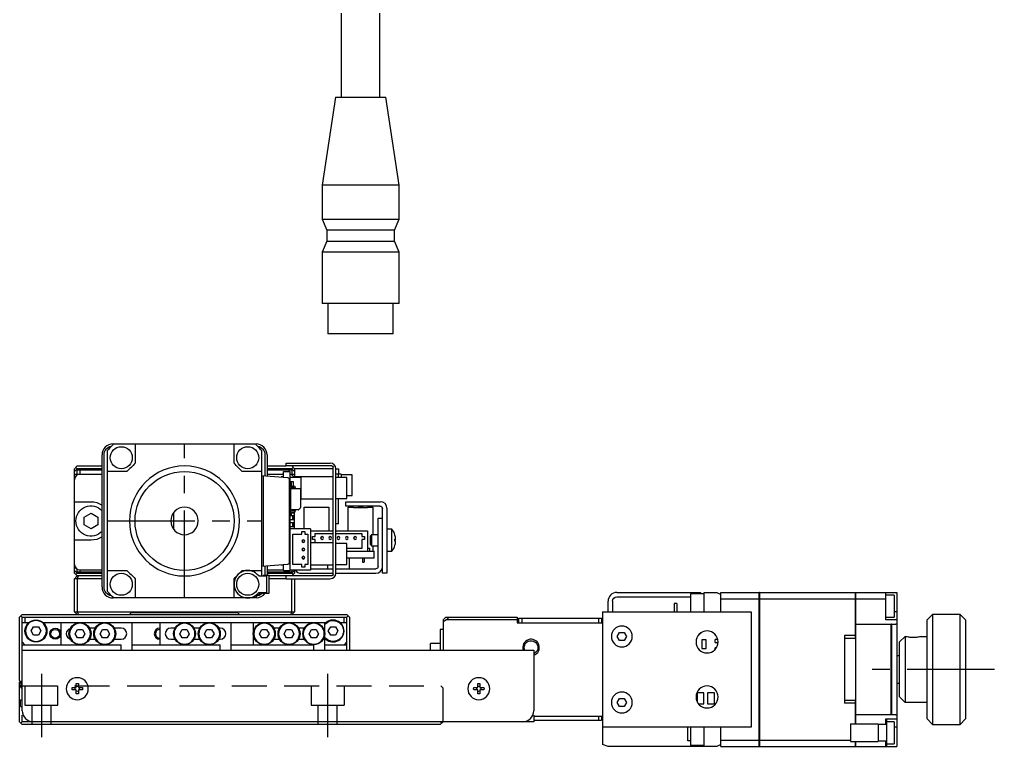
# Model space of a CAD drawing. Extents: x -3 to 383, y -8 to 324.
# Drawn here: x 144.6 to 321.9, y 10 to 142.2 of the extents above; entities that cross this region are included whole.
import ezdxf

# ---------------------------------------------------------------- set-up
doc = ezdxf.new("R2010")
doc.units = 0
doc.header["$LTSCALE"] = 0.5
doc.linetypes.add('CENTER', pattern=[50.8, 31.75, -6.35, 6.35, -6.35])
doc.linetypes.add('DASHED', pattern=[19.05, 12.7, -6.35])
for name, color, linetype in [('MSM_CENTER', 1, 'CENTER'), ('MSM_CONTINUOUS', 7, 'CONTINUOUS'), ('MSM_DASHED', 4, 'DASHED'), ('MSM_NARROW', 5, 'CONTINUOUS')]:
    doc.layers.add(name, color=color, linetype=linetype)

msp = doc.modelspace()

# ---------------------------------------------------------------- linework, layer by layer
at = {"layer": 'MSM_CENTER'}
for p, q in [((174.64, 37), (174.64, 65)), ((160.64, 51), (188.64, 51)), ((148.64, 23.19), (148.64, 11.68)), ((200.64, 23.19), (200.64, 11.68)), ((321.89, 24), (297.89, 24))]:
    msp.add_line(p, q, dxfattribs=at)
at = {"layer": 'MSM_CONTINUOUS'}
for p, q in [((203.14, 176.05), (203.14, 128.05)), ((210.14, 128.05), (210.14, 176.05)), ((202.07, 128.05), (199.64, 112.05)), ((202.07, 128.05), (211.21, 128.05)), ((213.64, 112.05), (211.21, 128.05)), ((213.64, 112.05), (199.64, 112.05)), ((199.64, 112.05), (199.64, 105.85)), ((213.64, 105.85), (213.64, 112.05)), ((199.64, 105.85), (213.64, 105.85)), ((199.64, 105.85), (200.49, 103.85)), ((212.79, 103.85), (213.64, 105.85)), ((212.79, 103.85), (200.49, 103.85)), ((200.49, 103.85), (200.49, 101.85)), ((212.79, 101.85), (212.79, 103.85)), ((200.49, 101.85), (199.64, 99.85)), ((200.49, 101.85), (212.79, 101.85)), ((213.64, 99.85), (212.79, 101.85)), ((213.64, 99.85), (199.64, 99.85)), ((199.64, 99.85), (199.64, 90.55)), ((213.64, 90.55), (213.64, 99.85)), ((213.64, 90.55), (199.64, 90.55)), ((200.69, 90.55), (200.69, 85.05)), ((212.59, 85.05), (212.59, 90.55)), ((212.59, 85.05), (200.69, 85.05)), ((160.64, 38.15), (160.64, 63.85)), ((161.8, 65), (187.49, 65)), ((165.64, 65), (165.64, 61.5)), ((183.64, 61.5), (183.64, 65)), ((188.64, 63.85), (188.64, 41)), ((159.64, 39), (159.64, 63)), ((160.02, 39), (160.02, 63)), ((189.26, 63), (189.26, 59.21)), ((189.64, 63), (189.64, 59.18)), ((154.64, 60.5), (155.14, 61)), ((155.14, 60.5), (154.64, 60)), ((154.64, 41.5), (154.64, 60.5)), ((154.89, 60.75), (155.14, 60.5)), ((155.14, 61), (159.64, 61)), ((159.64, 60.5), (155.14, 60.5)), ((155.14, 59.5), (155.14, 60.3)), ((155.14, 60.3), (159.64, 60.3)), ((155.64, 60.3), (155.64, 59.5)), ((189.64, 61), (193.14, 61)), ((194.14, 60.5), (189.64, 60.5)), ((189.64, 60.3), (194.14, 60.3)), ((193.14, 61), (193.14, 61.5)), ((193.14, 61.5), (201.14, 61.5)), ((201.44, 61), (193.14, 61)), ((193.64, 60), (193.64, 60.3)), ((194.14, 61), (194.64, 60.5)), ((194.14, 60.5), (194.39, 60.75)), ((194.64, 60), (194.14, 60.5)), ((194.14, 60.3), (194.14, 59.5)), ((201.64, 60.5), (194.64, 60.5)), ((194.64, 60.5), (194.64, 59)), ((201.64, 41.2), (201.64, 60.8)), ((202.14, 41.5), (202.14, 60.5)), ((202.14, 60.5), (202.64, 60.5)), ((202.64, 60.5), (202.64, 59.5)), ((154.64, 59.5), (155.64, 59.5)), ((155.64, 59.5), (159.64, 59.5)), ((164.14, 60), (160.64, 60)), ((188.64, 60), (185.14, 60)), ((188.64, 59.25), (193.36, 58.92)), ((188.94, 59.23), (188.94, 42.77)), ((189.64, 59.5), (192.64, 59.5)), ((192.64, 59), (192.22, 59)), ((192.64, 58.97), (192.64, 60)), ((192.64, 60), (193.84, 60)), ((193.64, 58.62), (193.64, 43.38)), ((193.84, 42), (193.84, 60)), ((193.84, 59.5), (194.64, 59.5)), ((195.84, 58.9), (193.84, 58.9)), ((194.64, 59), (194.64, 58.9)), ((201.64, 59), (194.64, 59)), ((195.84, 55.1), (195.84, 58.9)), ((202.64, 59.5), (202.14, 59.5)), ((204.14, 58.9), (202.14, 58.9)), ((202.64, 58.9), (202.64, 59.5)), ((203.14, 59.5), (202.64, 59.5)), ((203.14, 59.5), (203.14, 58.9)), ((203.14, 59.5), (203.14, 59.4)), ((203.14, 59.4), (203.14, 58.9)), ((205.14, 59.4), (203.14, 59.4)), ((204.14, 55.1), (204.14, 58.9)), ((205.14, 55.6), (205.14, 59.4)), ((193.84, 58.18), (194.39, 58.18)), ((193.84, 57.95), (194.07, 57.95)), ((193.84, 57.7), (194.07, 57.7)), ((193.84, 57.64), (194.07, 57.64)), ((193.84, 57.22), (193.93, 57.22)), ((193.94, 53.1), (193.94, 56.8)), ((194.04, 56.9), (195.62, 56.9)), ((194.07, 57.44), (194.07, 57.95)), ((194.17, 57.34), (194.5, 57.34)), ((194.5, 57.11), (194.17, 57.11)), ((194.39, 58.18), (194.39, 57.34)), ((194.39, 57.11), (194.39, 56.9)), ((194.6, 56.9), (194.6, 57.01)), ((194.83, 56.9), (194.83, 57.01)), ((195.72, 56.8), (195.72, 53.42)), ((193.84, 55.22), (193.94, 55.22)), ((193.84, 55.1), (193.94, 55.1)), ((195.72, 55.1), (195.84, 55.1)), ((195.72, 55), (201.64, 55)), ((202.14, 55.1), (204.14, 55.1)), ((202.64, 50.5), (202.64, 55.1)), ((204.14, 55.6), (205.14, 55.6)), ((154.64, 54.5), (157.64, 54.5)), ((193.94, 54.5), (193.84, 54.5)), ((193.84, 53.69), (193.94, 53.69)), ((195.69, 53.35), (195.37, 53.03)), ((196.39, 49.58), (196.39, 53.5)), ((196.39, 53.5), (200.89, 53.5)), ((200.89, 53.5), (200.89, 49.2)), ((203.94, 53.7), (203.94, 54.5)), ((203.94, 54.5), (210.24, 54.5)), ((210.14, 53.7), (203.94, 53.7)), ((204.39, 49.2), (204.39, 53.5)), ((204.39, 53.5), (205.39, 53.5)), ((205.39, 53.5), (205.39, 53.4)), ((207.89, 53.4), (205.39, 53.4)), ((206.19, 53.4), (206.19, 53.5)), ((207.09, 53.5), (206.19, 53.5)), ((206.57, 53.4), (206.57, 53.5)), ((206.72, 53.4), (206.72, 53.5)), ((207.09, 53.4), (207.09, 53.5)), ((207.89, 53.5), (207.89, 53.4)), ((207.89, 53.5), (208.89, 53.5)), ((208.89, 53.5), (208.89, 48.5)), ((210.64, 41.5), (210.64, 53.2)), ((211.44, 53.3), (211.44, 41.5)), ((156.39, 51.72), (157.64, 52.44)), ((156.39, 50.28), (156.39, 51.72)), ((157.64, 52.44), (158.89, 51.72)), ((158.89, 51.72), (158.89, 50.28)), ((172.64, 52.5), (172.64, 49.5)), ((193.84, 52.5), (193.84, 52.5)), ((194.07, 52.27), (193.84, 52.27)), ((194.07, 52.2), (193.84, 52.2)), ((194.07, 51.95), (193.84, 51.95)), ((195.3, 53), (194.04, 53)), ((194.07, 51.95), (194.07, 52.46)), ((194.07, 52), (194.64, 52)), ((194.08, 52.5), (194.64, 52.5)), ((194.5, 52.79), (194.17, 52.79)), ((194.17, 52.56), (194.5, 52.56)), ((194.27, 53), (194.27, 52.79)), ((194.27, 52.56), (194.27, 52.5)), ((194.27, 52), (194.27, 51.25)), ((194.39, 53), (194.39, 52.79)), ((194.39, 52.56), (194.39, 52.5)), ((194.39, 52), (194.39, 51.25)), ((194.6, 52.89), (194.6, 53)), ((194.64, 49.58), (194.64, 52.59)), ((194.83, 52.89), (194.83, 53)), ((209.84, 51.5), (210.64, 51.5)), ((209.84, 42.7), (209.84, 51.5)), ((157.64, 49.56), (156.39, 50.28)), ((158.89, 50.28), (157.64, 49.56)), ((193.84, 51.25), (194.64, 51.25)), ((193.84, 50.75), (194.64, 50.75)), ((193.84, 50), (194.64, 50)), ((194.27, 50.75), (194.27, 50)), ((194.39, 50.75), (194.39, 50)), ((202.64, 50.5), (202.14, 50.5)), ((197.54, 49.58), (193.84, 49.58)), ((194.34, 48.58), (195.99, 48.58)), ((194.34, 43.08), (194.34, 48.58)), ((195.99, 49.08), (196.49, 49.08)), ((195.99, 48.58), (195.99, 49.08)), ((196.49, 49.08), (196.49, 48.58)), ((196.49, 48.58), (197.04, 48.58)), ((197.04, 48.58), (197.04, 43.08)), ((197.54, 49.58), (197.54, 42.08)), ((197.54, 49.2), (201.64, 49.2)), ((197.89, 48.15), (198.39, 48.15)), ((197.89, 47.65), (197.89, 48.15)), ((198.39, 48.7), (201.64, 48.7)), ((198.39, 48.15), (198.39, 48.7)), ((202.14, 49.2), (207.89, 49.2)), ((202.14, 48.7), (206.89, 48.7)), ((206.89, 48.7), (206.89, 48.15)), ((206.89, 48.15), (207.39, 48.15)), ((207.39, 48.15), (207.39, 47.65)), ((207.89, 49.2), (207.89, 45.5)), ((208.64, 48.5), (208.44, 48.3)), ((208.44, 46.7), (208.44, 48.3)), ((208.64, 48.5), (208.64, 46.5)), ((209.84, 48.5), (208.64, 48.5)), ((212.34, 49.5), (211.44, 49.5)), ((212.34, 45.5), (212.34, 49.5)), ((212.9, 48.43), (212.9, 48.45)), ((157.64, 47.5), (154.64, 47.5)), ((201.64, 47), (197.54, 47)), ((198.39, 47.65), (197.89, 47.65)), ((198.39, 47), (198.39, 47.65)), ((204.14, 46.9), (202.14, 46.9)), ((204.14, 43.1), (204.14, 46.9)), ((206.89, 47.65), (206.89, 46)), ((207.39, 47.65), (206.89, 47.65)), ((208.44, 46.7), (208.64, 46.5)), ((208.64, 46.5), (209.84, 46.5)), ((208.89, 46.5), (208.89, 45.5)), ((212.9, 47.7), (213.03, 47.7)), ((212.9, 47.3), (212.9, 47.7)), ((213.03, 47.3), (212.9, 47.3)), ((212.9, 46.55), (212.9, 46.57)), ((206.89, 46), (204.14, 46)), ((204.14, 45.5), (209.14, 45.5)), ((207.89, 46.05), (208.35, 46.05)), ((208.35, 45.5), (208.35, 46.05)), ((209.14, 44.3), (209.14, 45.5)), ((211.44, 45.5), (212.34, 45.5)), ((193.36, 43.08), (188.64, 42.75)), ((189.26, 42.79), (189.26, 41.1)), ((189.64, 42.82), (189.64, 41.1)), ((192.22, 43), (192.64, 43)), ((192.64, 42), (192.64, 43.03)), ((195.99, 43.08), (194.34, 43.08)), ((195.99, 42.58), (195.99, 43.08)), ((196.49, 42.58), (195.99, 42.58)), ((197.04, 43.08), (196.49, 43.08)), ((196.49, 43.08), (196.49, 42.58)), ((197.54, 43), (201.64, 43)), ((200.64, 43), (200.64, 42.3)), ((202.14, 43.1), (204.14, 43.1)), ((204.14, 44.3), (209.14, 44.3)), ((204.64, 42.3), (204.64, 44.3)), ((207.02, 44.3), (207.02, 43.5)), ((207.02, 43.5), (207.27, 43.5)), ((207.27, 44.3), (207.27, 43.5)), ((154.64, 42.5), (154.84, 42.5)), ((154.64, 42), (155.14, 41.5)), ((155.14, 41), (154.64, 41.5)), ((154.64, 40.5), (155.14, 41)), ((155.14, 41.5), (154.89, 41.25)), ((155.14, 41.7), (155.14, 42.23)), ((159.64, 41.7), (155.14, 41.7)), ((155.14, 41.5), (159.64, 41.5)), ((155.14, 40.5), (155.35, 41)), ((159.64, 41), (155.14, 41)), ((155.64, 42.1), (155.64, 41.7)), ((155.64, 42.1), (159.64, 42.1)), ((160.64, 42), (164.14, 42)), ((185.14, 42), (188.64, 42)), ((188.14, 41), (189.54, 41)), ((190.04, 41.1), (188.94, 41.1)), ((188.94, 41.1), (188.94, 41)), ((189.54, 41), (189.54, 38)), ((189.64, 42.1), (192.64, 42.1)), ((194.14, 41.7), (189.64, 41.7)), ((189.64, 41.5), (194.14, 41.5)), ((190.04, 37.9), (190.04, 41.1)), ((193.14, 41), (190.04, 41)), ((192.64, 42), (193.84, 42)), ((193.14, 40.5), (193.14, 41)), ((201.44, 41), (193.14, 41)), ((193.64, 41.7), (193.64, 42)), ((197.54, 42.08), (193.84, 42.08)), ((194.14, 42.08), (194.14, 41.7)), ((194.14, 41.5), (194.64, 42)), ((194.39, 41.25), (194.14, 41.5)), ((194.64, 41.5), (194.14, 41)), ((194.64, 42.08), (194.64, 41.5)), ((195.84, 41.5), (201.64, 41.5)), ((197.54, 42.3), (201.64, 42.3)), ((202.14, 42.3), (209.44, 42.3)), ((202.14, 41.5), (209.44, 41.5)), ((211.44, 41.5), (210.64, 41.5)), ((159.64, 40.5), (154.64, 40.5)), ((154.64, 34.5), (154.64, 40.5)), ((155.14, 40.5), (155.14, 34.5)), ((165.64, 40.5), (165.64, 37)), ((183.64, 37), (183.64, 40.5)), ((193.14, 40.5), (190.04, 40.5)), ((193.14, 40.5), (201.14, 40.5)), ((194.14, 34.5), (194.14, 40.5)), ((194.64, 40.5), (194.64, 34.5)), ((188.14, 38), (189.54, 38)), ((188.94, 38), (188.94, 37.9)), ((188.94, 37.9), (190.04, 37.9)), ((253.24, 38), (268.44, 38)), ((266.64, 37.75), (266.64, 34.5)), ((269.14, 37.75), (266.64, 37.75)), ((267.94, 37.75), (267.94, 38)), ((268.44, 38), (268.44, 37.75)), ((269.14, 34.5), (269.14, 38)), ((269.14, 38), (271.14, 38)), ((272.14, 34.5), (272.14, 38)), ((272.14, 38), (279.13, 38)), ((279.13, 10), (279.13, 38)), ((279.14, 37.99), (279.13, 37.99)), ((279.14, 38), (296.63, 38)), ((279.14, 38), (279.14, 10)), ((296.63, 29.65), (296.63, 38)), ((296.64, 37.99), (296.63, 37.99)), ((296.64, 38), (296.64, 14.1)), ((296.64, 38), (304.14, 38)), ((302.14, 33), (302.14, 38)), ((303.64, 37.5), (302.14, 37.5)), ((303.64, 37.5), (303.64, 33.5)), ((304.14, 38), (304.14, 10)), ((187.49, 37), (161.8, 37)), ((251.64, 34.5), (251.64, 36.4)), ((252.44, 36.4), (252.44, 34.5)), ((253.24, 37.2), (266.64, 37.2)), ((263.64, 36), (263.64, 34.5)), ((264.14, 36), (263.64, 36)), ((264.14, 36), (264.14, 34.5)), ((272.14, 36.85), (279.13, 36.85)), ((279.14, 36.84), (279.13, 36.84)), ((279.14, 36.85), (296.63, 36.85)), ((296.64, 36.84), (296.63, 36.84)), ((296.64, 36.85), (302.14, 36.85)), ((144.64, 33.5), (144.89, 33.75)), ((145.14, 34), (144.89, 33.75)), ((144.89, 33.75), (145.14, 33.5)), ((145.14, 34), (204.14, 34)), ((154.64, 34.5), (194.64, 34.5)), ((154.64, 34.5), (155.14, 34)), ((155.14, 34.5), (155.35, 34)), ((164.64, 34), (164.94, 34.3)), ((184.34, 34.3), (164.94, 34.3)), ((184.34, 34.3), (184.64, 34)), ((194.14, 34.5), (193.93, 34)), ((194.64, 34.5), (194.14, 34)), ((204.64, 33.5), (204.14, 34)), ((204.14, 33.5), (204.39, 33.75)), ((250.64, 34.5), (277.64, 34.5)), ((250.64, 34.5), (250.64, 10.38)), ((277.64, 34.5), (277.64, 13.5)), ((304.14, 34.5), (303.64, 34.5)), ((310.64, 34), (309.64, 33)), ((310.64, 34), (310.64, 14)), ((315.64, 34), (310.64, 34)), ((315.64, 14), (315.64, 34)), ((316.64, 33), (315.64, 34)), ((144.64, 22), (144.64, 33.5)), ((145.14, 16.5), (145.14, 33.5)), ((145.14, 33.5), (204.14, 33.5)), ((146.32, 32.5), (145.14, 32.5)), ((145.64, 33.5), (145.64, 32.5)), ((200.32, 32.5), (148.96, 32.5)), ((152.14, 32.5), (152.14, 28.5)), ((165.14, 27.5), (165.14, 32.5)), ((170.14, 32.5), (170.14, 28.5)), ((183.14, 27.5), (183.14, 32.5)), ((187.14, 32.5), (187.14, 28.5)), ((200.14, 27.5), (200.14, 32.5)), ((204.14, 32.5), (202.96, 32.5)), ((203.64, 32.5), (203.64, 33.5)), ((204.14, 27.5), (204.14, 33.5)), ((204.64, 33.5), (204.64, 27.5)), ((221.64, 33), (222.14, 33.5)), ((221.64, 33), (221.64, 27.5)), ((222.25, 33), (221.64, 32.69)), ((222.14, 33.5), (235.14, 33.5)), ((222.75, 33.5), (222.25, 33)), ((235.14, 33), (222.25, 33)), ((235.14, 33.5), (235.14, 32.5)), ((235.14, 32.5), (250.64, 32.5)), ((235.44, 32.5), (235.44, 33.3)), ((235.44, 33.3), (250.64, 33.3)), ((235.94, 33.3), (235.94, 32.5)), ((249.94, 32.5), (249.94, 33.3)), ((250.44, 33.3), (250.44, 32.5)), ((296.64, 32.25), (303.13, 32.25)), ((302.14, 33.5), (303.64, 33.5)), ((304.14, 33), (302.14, 33)), ((303.13, 15.75), (303.13, 32.25)), ((303.14, 32.24), (303.13, 32.24)), ((303.14, 32.25), (303.94, 32.25)), ((303.14, 32.25), (303.14, 15.75)), ((303.94, 32.23), (303.94, 32.25)), ((304.14, 32.23), (303.94, 32.23)), ((309.64, 15), (309.64, 33)), ((316.64, 33), (316.64, 15)), ((146.78, 31), (147.21, 31.75)), ((147.21, 30.25), (146.78, 31)), ((147.21, 31.75), (148.07, 31.75)), ((148.07, 30.25), (147.21, 30.25)), ((148.07, 31.75), (148.51, 31)), ((148.51, 31), (148.07, 30.25)), ((154.78, 30.5), (155.21, 31.25)), ((155.21, 29.75), (154.78, 30.5)), ((155.21, 31.25), (156.07, 31.25)), ((156.07, 31.25), (156.51, 30.5)), ((156.51, 30.5), (156.07, 29.75)), ((158.41, 31.5), (157.37, 31.5)), ((159.28, 30.5), (159.71, 31.25)), ((159.71, 29.75), (159.28, 30.5)), ((159.71, 31.25), (160.57, 31.25)), ((160.57, 31.25), (161.01, 30.5)), ((161.01, 30.5), (160.57, 29.75)), ((163.14, 31.5), (161.87, 31.5)), ((172.91, 31.5), (172.14, 31.5)), ((173.78, 30.5), (174.21, 31.25)), ((174.21, 29.75), (173.78, 30.5)), ((174.21, 31.25), (175.07, 31.25)), ((175.07, 31.25), (175.51, 30.5)), ((175.51, 30.5), (175.07, 29.75)), ((177.41, 31.5), (176.37, 31.5)), ((178.28, 30.5), (178.71, 31.25)), ((178.71, 29.75), (178.28, 30.5)), ((178.71, 31.25), (179.57, 31.25)), ((179.57, 31.25), (180.01, 30.5)), ((180.01, 30.5), (179.57, 29.75)), ((181.14, 31.5), (180.87, 31.5)), ((188.28, 30.5), (188.71, 31.25)), ((188.71, 29.75), (188.28, 30.5)), ((188.71, 31.25), (189.57, 31.25)), ((189.57, 31.25), (190.01, 30.5)), ((190.01, 30.5), (189.57, 29.75)), ((191.91, 31.5), (190.87, 31.5)), ((192.78, 30.5), (193.21, 31.25)), ((193.21, 29.75), (192.78, 30.5)), ((193.21, 31.25), (194.07, 31.25)), ((194.07, 31.25), (194.51, 30.5)), ((194.51, 30.5), (194.07, 29.75)), ((196.41, 31.5), (195.37, 31.5)), ((197.28, 30.5), (197.71, 31.25)), ((197.71, 29.75), (197.28, 30.5)), ((197.71, 31.25), (198.57, 31.25)), ((198.57, 31.25), (199.01, 30.5)), ((199.01, 30.5), (198.57, 29.75)), ((200.78, 31), (201.21, 31.75)), ((201.21, 30.25), (200.78, 31)), ((201.21, 31.75), (202.07, 31.75)), ((202.07, 30.25), (201.21, 30.25)), ((202.07, 31.75), (202.51, 31)), ((202.51, 31), (202.07, 30.25)), ((221.14, 31.25), (221.14, 27.5)), ((221.64, 31.25), (221.14, 31.25)), ((253.28, 30), (253.71, 30.75)), ((253.71, 30.75), (254.57, 30.75)), ((254.57, 30.75), (255.01, 30)), ((296.63, 30.15), (294.64, 30.15)), ((294.64, 30.15), (294.64, 17.85)), ((145.64, 28.5), (145.14, 29)), ((145.14, 28.5), (163.14, 28.5)), ((156.07, 29.75), (155.21, 29.75)), ((157.37, 29.5), (158.41, 29.5)), ((160.57, 29.75), (159.71, 29.75)), ((161.87, 29.5), (163.14, 29.5)), ((163.14, 27.5), (163.14, 28.5)), ((165.14, 28.5), (181.14, 28.5)), ((172.14, 29.5), (172.91, 29.5)), ((175.07, 29.75), (174.21, 29.75)), ((176.37, 29.5), (177.41, 29.5)), ((179.57, 29.75), (178.71, 29.75)), ((180.87, 29.5), (181.14, 29.5)), ((181.14, 27.5), (181.14, 28.5)), ((183.14, 28.5), (198.14, 28.5)), ((189.57, 29.75), (188.71, 29.75)), ((190.87, 29.5), (191.91, 29.5)), ((194.07, 29.75), (193.21, 29.75)), ((195.37, 29.5), (196.41, 29.5)), ((198.57, 29.75), (197.71, 29.75)), ((198.14, 27.5), (198.14, 28.5)), ((200.14, 28.5), (204.14, 28.5)), ((204.14, 29), (203.64, 28.5)), ((219.34, 27.5), (219.34, 28.75)), ((221.14, 28.75), (219.34, 28.75)), ((253.71, 29.25), (253.28, 30)), ((254.57, 29.25), (253.71, 29.25)), ((255.01, 30), (254.57, 29.25)), ((268.67, 29.42), (268.67, 27.82)), ((269.47, 29.42), (268.67, 29.42)), ((269.47, 27.82), (269.47, 29.42)), ((271.14, 28.93), (271.14, 29.43)), ((271.6, 29.43), (271.14, 29.43)), ((271.14, 28.93), (271.64, 28.93)), ((296.64, 29.65), (294.64, 29.65)), ((305.64, 30), (304.64, 29)), ((304.64, 19), (304.64, 29)), ((305.64, 30), (305.64, 18)), ((305.64, 30), (305.89, 30)), ((308.39, 30), (309.64, 30)), ((145.14, 27.5), (238.14, 27.5)), ((238.14, 27.5), (238.14, 16.5)), ((268.67, 27.82), (269.47, 27.82)), ((271.14, 27.68), (271.14, 27.93)), ((271.33, 27.93), (271.14, 27.93)), ((304.64, 26.5), (304.14, 26.5)), ((144.89, 21.75), (144.64, 22)), ((144.64, 21.7), (144.74, 21.8)), ((144.64, 14.5), (144.64, 21.7)), ((144.74, 21.7), (144.74, 21.9)), ((145.14, 22), (144.89, 21.75)), ((145.14, 21.5), (144.89, 21.75)), ((145.04, 21.4), (145.14, 21.4)), ((154.94, 20.7), (154.94, 21.43)), ((155.34, 21.43), (155.34, 20.7)), ((227.94, 20.7), (227.94, 21.43)), ((228.34, 21.43), (228.34, 20.7)), ((304.14, 21.5), (304.64, 21.5)), ((144.64, 21.2), (145.14, 21.2)), ((144.64, 21), (145.14, 20.5)), ((144.64, 21), (145.14, 21)), ((154.21, 20.7), (154.94, 20.7)), ((154.94, 20.3), (154.21, 20.3)), ((154.94, 19.57), (154.94, 20.3)), ((155.34, 20.7), (156.07, 20.7)), ((156.07, 20.3), (155.34, 20.3)), ((155.34, 20.3), (155.34, 19.57)), ((227.21, 20.7), (227.94, 20.7)), ((227.94, 20.3), (227.21, 20.3)), ((227.94, 19.57), (227.94, 20.3)), ((228.34, 20.7), (229.07, 20.7)), ((229.07, 20.3), (228.34, 20.3)), ((228.34, 20.3), (228.34, 19.57)), ((267.81, 19.78), (267.81, 18.2)), ((269.06, 19.78), (267.81, 19.78)), ((269.06, 17.78), (269.06, 19.78)), ((269.71, 19.78), (269.71, 17.78)), ((270.96, 19.78), (269.71, 19.78)), ((270.96, 17.78), (270.96, 19.78)), ((144.84, 17.3), (144.84, 18.5)), ((144.84, 18.5), (145.14, 18.5)), ((253.28, 18), (253.71, 18.75)), ((253.71, 17.25), (253.28, 18)), ((253.71, 18.75), (254.57, 18.75)), ((254.57, 18.75), (255.01, 18)), ((255.01, 18), (254.57, 17.25)), ((268.06, 17.78), (269.06, 17.78)), ((269.71, 17.78), (270.96, 17.78)), ((296.64, 18.35), (294.64, 18.35)), ((296.63, 17.85), (294.64, 17.85)), ((296.63, 14.1), (296.63, 18.35)), ((304.64, 19), (305.64, 18)), ((309.64, 18), (305.64, 18)), ((144.84, 17.3), (145.14, 17.3)), ((254.57, 17.25), (253.71, 17.25)), ((144.89, 14.25), (144.64, 14.5)), ((145.14, 14.5), (144.89, 14.25)), ((144.89, 14.25), (145.14, 14)), ((145.14, 14.5), (145.14, 15.7)), ((238.14, 14.5), (145.14, 14.5)), ((221.39, 14.25), (221.14, 14.5)), ((221.14, 14), (221.64, 14.5)), ((238.14, 15.7), (238.14, 14.5)), ((238.14, 15.5), (250.64, 15.5)), ((250.44, 14.7), (238.14, 14.7)), ((249.94, 14.7), (249.94, 15.5)), ((250.44, 15.5), (250.44, 14.7)), ((303.13, 15.75), (296.64, 15.75)), ((302.14, 15), (304.14, 15)), ((302.14, 14), (302.14, 15)), ((302.24, 15), (302.24, 10)), ((303.64, 14.5), (302.24, 14.5)), ((303.14, 15.76), (303.13, 15.76)), ((303.94, 15.75), (303.14, 15.75)), ((303.64, 14.5), (303.64, 10.5)), ((303.94, 15.77), (304.14, 15.77)), ((303.94, 15.75), (303.94, 15.77)), ((309.64, 15), (310.64, 14)), ((315.64, 14), (316.64, 15)), ((221.14, 14), (145.14, 14)), ((277.64, 13.5), (250.64, 13.5)), ((266.14, 11.05), (266.14, 13.5)), ((266.64, 13.5), (266.64, 10.25)), ((269.14, 10), (269.14, 13.5)), ((272.14, 10), (272.14, 13.5)), ((295.74, 14.1), (300.74, 14.1)), ((295.74, 14.1), (295.74, 10.9)), ((300.74, 14.1), (300.74, 10.9)), ((302.24, 14), (300.74, 14)), ((304.14, 13.5), (303.64, 13.5)), ((310.64, 14), (315.64, 14)), ((266.64, 11.05), (266.14, 11.05)), ((272.14, 11.15), (279.13, 11.15)), ((279.14, 11.16), (279.13, 11.16)), ((279.14, 11.15), (295.74, 11.15)), ((295.74, 10.9), (300.74, 10.9)), ((296.63, 10), (296.63, 10.9)), ((296.64, 10.9), (296.64, 10)), ((300.74, 11), (302.24, 11)), ((302.14, 10), (302.14, 11)), ((251.64, 10), (250.64, 10.38)), ((271.14, 10), (251.64, 10)), ((266.64, 10.25), (269.14, 10.25)), ((272.14, 10), (279.13, 10)), ((279.14, 10.01), (279.13, 10.01)), ((279.14, 10), (296.63, 10)), ((296.64, 10.01), (296.63, 10.01)), ((296.64, 10), (304.14, 10)), ((302.14, 10), (302.24, 10)), ((302.24, 10.5), (303.64, 10.5))]:
    msp.add_line(p, q, dxfattribs=at)
for centre, radius in [((163.14, 62.5), 2), ((186.14, 62.5), 2), ((174.64, 51), 9), ((163.14, 39.5), 2), ((186.14, 39.5), 2), ((147.64, 31), 2), ((155.64, 30.5), 2), ((160.14, 30.5), 2), ((174.64, 30.5), 2), ((179.14, 30.5), 2), ((189.14, 30.5), 2), ((193.64, 30.5), 2), ((198.14, 30.5), 2), ((151.14, 30.5), 0.8)]:
    msp.add_circle(centre, radius, dxfattribs=at)
at = {"layer": 'MSM_CONTINUOUS', "extrusion": (0, 0, -1)}
for centre, radius in [((-174.64, 51), 10), ((-174.64, 51), 2.5), ((-199.64, 47.9), 0.25), ((-201.14, 47.9), 0.25), ((-202.64, 47.9), 0.25), ((-204.14, 47.9), 0.25), ((-205.64, 47.9), 0.25), ((-196.24, 47.33), 0.25), ((-196.24, 45.83), 0.25), ((-196.24, 44.33), 0.25), ((-147.64, 31), 1.9), ((-155.64, 30.5), 1.9), ((-160.14, 30.5), 1.9), ((-174.64, 30.5), 1.9), ((-179.14, 30.5), 1.9), ((-189.14, 30.5), 1.9), ((-193.64, 30.5), 1.9), ((-198.14, 30.5), 1.9), ((-254.14, 30), 1.9), ((-269.64, 29), 2), ((-155.14, 20.5), 2), ((-228.14, 20.5), 2), ((-254.14, 18), 1.9), ((-269.64, 19), 2)]:
    msp.add_circle(centre, radius, dxfattribs=at)
at = {"layer": 'MSM_CONTINUOUS'}
for centre, radius, start, end in [((161.64, 63), 2, 90, 180), ((187.64, 63), 2, 0, 90), ((201.14, 60.5), 1, 0, 90), ((155.64, 58.5), 1, 90, 180), ((193.64, 58.5), 1, 23.5783, 78.463), ((194.17, 57.44), 0.33, 180, 270), ((194.04, 56.8), 0.1, 90, 180), ((194.5, 57.01), 0.33, 0, 90), ((195.62, 56.8), 0.1, 0, 90), ((195.62, 53.42), 0.1, 315, 0), ((210.24, 53.3), 1.2, 0, 90), ((194.17, 52.46), 0.33, 90, 180), ((194.04, 53.1), 0.1, 180, 270), ((194.5, 52.89), 0.33, 270, 0), ((195.3, 53.1), 0.1, 270, 315), ((209.84, 47.5), 3.2, 17.27, 38.6822), ((209.84, 47.5), 3.19, 3.5904, 16.9053), ((209.84, 47.5), 3.2, 321.3178, 342.73), ((209.84, 47.5), 3.19, 343.0947, 356.4096), ((155.64, 43.1), 1, 180, 270), ((209.44, 42.7), 1.2, 270, 0), ((186.14, 39.5), 2.5, 36.8699, 323.1301), ((195.84, 42.7), 1.2, 211.3881, 270), ((201.14, 41.5), 1, 270, 0), ((161.64, 39), 2, 180, 270), ((187.64, 39), 2, 270, 326.633), ((253.24, 36.4), 1.6, 90, 180), ((201.64, 31), 2, 220.5416, 138.5903), ((154.14, 30.5), 1, 104.4775, 255.5225), ((163.14, 30.5), 1, 270, 90), ((170.14, 30.5), 0.8, 90, 270), ((172.14, 30.5), 1, 90, 270), ((181.14, 30.5), 1, 270, 90), ((307.14, 35.87), 6, 257.9783, 282.0217), ((145.04, 21.7), 0.3, 180, 270), ((155.14, 20.5), 0.435, 152.6335, 207.3665), ((155.14, 20.5), 0.435, 62.6335, 117.3665), ((155.14, 20.5), 0.435, 242.6335, 297.3665), ((155.14, 20.5), 0.435, 332.6335, 27.3665), ((228.14, 20.5), 0.435, 152.6335, 207.3665), ((228.14, 20.5), 0.435, 62.6335, 117.3665), ((228.14, 20.5), 0.435, 242.6335, 297.3665), ((228.14, 20.5), 0.435, 332.6335, 27.3665), ((147.14, 16.5), 2, 180, 270), ((236.14, 16.5), 2, 270, 0)]:
    msp.add_arc(centre, radius, start, end, dxfattribs=at)
at = {"layer": 'MSM_CONTINUOUS', "extrusion": (0, 0, -1)}
for centre, radius, start, end in [((-161.64, 63), 1.62, 0, 80.2735), ((-174.64, 51), 19, 42.5369, 47.4631), ((-174.64, 51), 19, 132.5369, 137.4631), ((-187.64, 63), 1.62, 99.7265, 180), ((-151.48, 74.16), 19, 221.7998, 228.2002), ((-197.81, 74.16), 19, 311.7998, 318.2002), ((-201.44, 60.8), 0.2, 90, 180), ((-193.34, 58.62), 0.3, 94, 180), ((-194.17, 57.44), 0.1, 270, 0), ((-194.5, 57.01), 0.1, 90, 180), ((-157.64, 51), 2.75, 223.3418, 136.6582), ((-157.64, 51), 3.5, 90, 124.8499), ((-210.14, 53.2), 0.5, 90, 180), ((-194.17, 52.46), 0.1, 0, 90), ((-194.5, 52.89), 0.1, 180, 270), ((-157.64, 51), 3.5, 235.1501, 270), ((-193.34, 43.38), 0.3, 180, 266), ((-209.44, 42.7), 0.4, 180, 270), ((-151.48, 27.84), 19, 131.7998, 138.2002), ((-197.81, 27.84), 19, 41.7998, 48.2002), ((-201.44, 41.2), 0.2, 180, 270), ((-161.64, 39), 1.62, 279.7265, 0), ((-174.64, 51), 19, 312.5369, 317.4631), ((-174.64, 51), 19, 223.1736, 227.4631), ((-187.64, 39), 1.62, 218.1727, 260.2735), ((-271.14, 36.5), 1.5, 90, 131.8103), ((-253.24, 36.4), 0.8, 0, 90), ((-201.64, 31), 1.9, 37.8636, 322.1364), ((-268.34, 30.67), 0.2, 179.1937, 284.9256), ((-237.64, 28), 1.23, 336.0042, 246.0042), ((-155.14, 20.5), 0.95, 77.8468, 102.1532), ((-228.14, 20.5), 0.95, 77.8468, 102.1532), ((-155.14, 20.5), 0.95, 347.8468, 12.1532), ((-155.14, 20.5), 0.95, 257.8468, 282.1532), ((-155.14, 20.5), 0.95, 167.8468, 192.1532), ((-228.14, 20.5), 0.95, 347.8468, 12.1532), ((-228.14, 20.5), 0.95, 257.8468, 282.1532), ((-228.14, 20.5), 0.95, 167.8468, 192.1532), ((-271.14, 11.5), 1.5, 228.1897, 270)]:
    msp.add_arc(centre, radius, start, end, dxfattribs=at)
at = {"layer": 'MSM_DASHED'}
for p, q in [((145.14, 21), (221.24, 21)), ((145.64, 21), (145.64, 17.5)), ((151.64, 17.5), (151.64, 21)), ((197.64, 21), (197.64, 17.5)), ((203.64, 21), (203.64, 17.5)), ((221.24, 21), (221.64, 20.6)), ((221.64, 14.5), (221.64, 20.6)), ((145.64, 17.5), (151.64, 17.5)), ((146.89, 17.5), (146.89, 14)), ((150.39, 14), (150.39, 17.5)), ((197.64, 17.5), (203.64, 17.5)), ((198.89, 17.5), (198.89, 14)), ((202.39, 14), (202.39, 17.5))]:
    msp.add_line(p, q, dxfattribs=at)
at = {"layer": 'MSM_NARROW'}
msp.add_circle((151.14, 30.5), 1, dxfattribs=at)
for centre, radius, start, end in [((170.14, 30.5), 1, 90, 270), ((237.64, 28), 1.5, 289.4712, 199.4712)]:
    msp.add_arc(centre, radius, start, end, dxfattribs=at)
at = {"layer": 'MSM_NARROW', "extrusion": (0, 0, -1)}
msp.add_arc((-307.14, 35.79), 5.98, 255.5135, 284.4865, dxfattribs=at)

doc.saveas('drawing.dxf')
